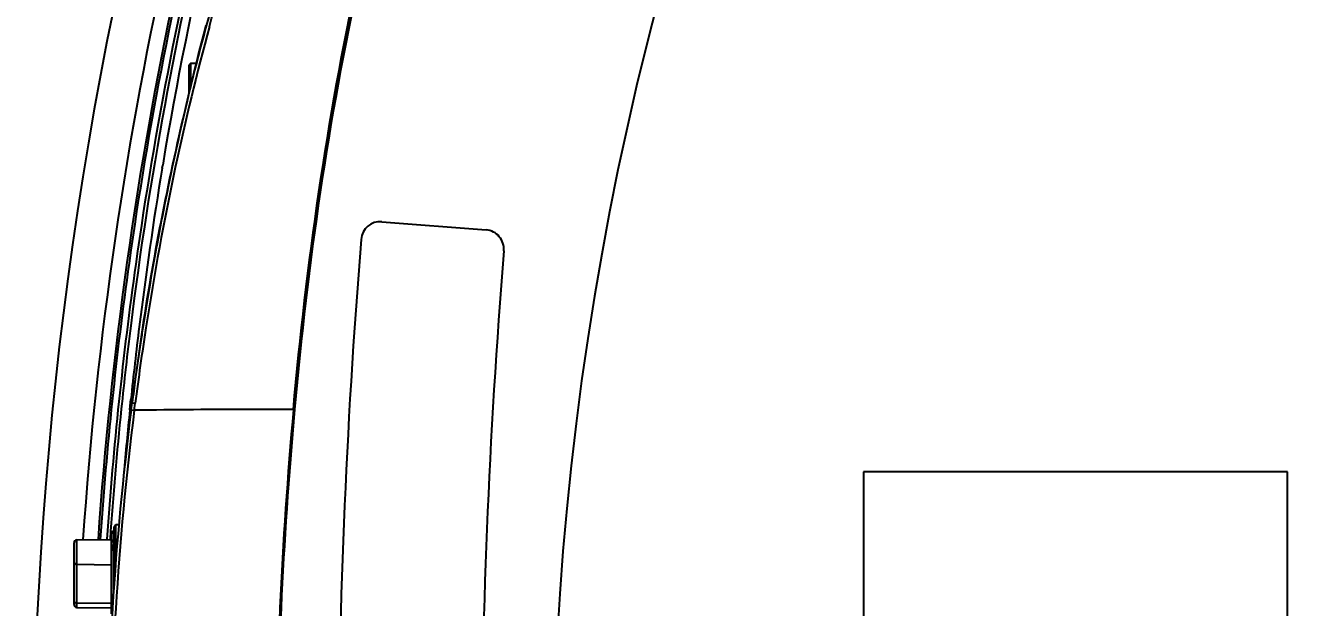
# Model space of a CAD drawing. Header units: millimetres. Extents: x 0 to 5940, y 0 to 4200.
# Drawn here: x 2153.2 to 2386, y 1520.8 to 1626.6 of the extents above; entities that cross this region are included whole.
import ezdxf

# ---------------------------------------------------------------- set-up
doc = ezdxf.new("R2010")
doc.units = ezdxf.units.MM
doc.header["$LTSCALE"] = 32.67
doc.header["$PDMODE"] = 3
doc.header["$PDSIZE"] = 8
doc.linetypes.add('PHANTOM', pattern=[0.8, 0.45, -0.05, 0.1, -0.05, 0.1, -0.05])
doc.layers.get('0').update_dxf_attribs({"linetype": 'CONTINUOUS'})
doc.layers.get('Defpoints').update_dxf_attribs({"linetype": 'CONTINUOUS'})
doc.layers.add('00_COMPONENTS', color=7, linetype='CONTINUOUS')
doc.layers.add('50_ALL_DETAILS', color=7, linetype='CONTINUOUS')
doc.styles.get("Standard").update_dxf_attribs({"font": 'simfang.ttf'})
doc.dimstyles.get("Standard").update_dxf_attribs({"dimtxt": 3, "dimasz": 3, "dimexe": 2.5, "dimexo": 0.5, "dimtad": 1, "dimdsep": 46, "dimtxsty": 'Standard', "dimblk": '_FILLED', "dimblk1": '_FILLED', "dimblk2": '_FILLED', "dimcen": 0.09, "dimclrt": 3, "dimazin": 2, "dimtol": 1, "dimtp": 0.01, "dimtm": 0.01, "dimtfac": 1, "dimtofl": 0, "dimtmove": 0, "dimatfit": 3, "dimldrblk": '_FILLED', "dimfxl": 1, "dimtolj": 1, "dimarcsym": 0})

# ---------------------------------------------------------------- blocks, each defined once
blk = doc.blocks.new('_FILLED')
at = {"color": 0, "linetype": 'ByBlock'}
blk.add_solid([(0, 0), (-1, 0.167), (-1, -0.167)], dxfattribs=at)
blk = doc.blocks.new('*D6')
at = {"color": 4, "lineweight": -2, "transparency": 16777216}
for p, q in [((2319.79, 1809.49), (2003.08, 1809.49)), ((2005.58, 1789.49), (2005.58, 1495.12)), ((2005.58, 1179.49), (2005.58, 1473.87)), ((2319.79, 1159.49), (2003.08, 1159.49))]:
    blk.add_line(p, q, dxfattribs=at)
at = {"layer": 'Defpoints', "color": 0, "transparency": 16777216}
for p in [(2320.29, 1809.49), (2005.58, 1159.49), (2320.29, 1159.49)]:
    blk.add_point(p, dxfattribs=at)
at = {"color": 4, "lineweight": -2, "transparency": 16777216, "xscale": 20, "yscale": 20, "zscale": 20}
for p, rotation in [((2005.58, 1809.49), 90), ((2005.58, 1159.49), 270)]:
    blk.add_blockref('_FILLED', p, dxfattribs=dict(at, rotation=rotation))
at = {"color": 3, "transparency": 16777216, "insert": (2005.58, 1484.49), "char_height": 20, "attachment_point": 5}
blk.add_mtext('\\A1;650.0', dxfattribs=at)

msp = doc.modelspace()

# ---------------------------------------------------------------- linework, layer by layer
at = {"color": 7}
msp.add_arc((2878.85997, 1484.49438), 724.4, 158.50232261, 190.2034555, dxfattribs=at)
at = {"color": 4}
msp.add_arc((2878.85997, 1484.49438), 716.9, 158.50232261, 176.11118572, dxfattribs=at)
at = {"layer": '00_COMPONENTS', "color": 7}
for p, q in [((2183.12104, 1619.6861), (2182.92104, 1619.48259)), ((2182.92104, 1614.58308), (2182.92104, 1619.48259)), ((2184.161, 1619.69518), (2183.12104, 1619.6861)), ((2183.12104, 1619.6861), (2183.12104, 1615.40761)), ((2178.00423, 1600.69614), (2178.08879, 1601.20495)), ((2178.00424, 1600.69614), (2178.09247, 1601.20434)), ((2217.89359, 1590.952), (2236.83464, 1589.45386)), ((2172.53536, 1558.0519), (2174.4712, 1571.74499)), ((2172.11933, 1556.76097), (2172.25545, 1558.07921)), ((2172.12968, 1556.7599), (2172.31099, 1558.62017)), ((2172.25545, 1558.07921), (2172.31202, 1558.62007)), ((2172.36802, 1556.73667), (2172.53533, 1558.05338)), ((2305.3691, 1545.49438), (2305.3691, 1423.49438)), ((2382.3691, 1545.49438), (2305.3691, 1545.49438)), ((2382.3691, 1423.49438), (2382.3691, 1545.49438)), ((2168.80104, 1519.66923), (2168.80104, 1534.26927)), ((2169.30104, 1534.66926), (2169.20104, 1534.66926)), ((2169.60099, 1535.81926), (2169.30104, 1535.50771)), ((2169.30104, 1525.5386), (2169.30104, 1535.50771)), ((2170.13392, 1535.82938), (2169.60099, 1535.81926)), ((2169.60099, 1529.44963), (2169.60099, 1535.81926)), ((2162.00104, 1521.34376), (2162.00104, 1532.59478)), ((2162.49232, 1533.09469), (2168.80104, 1533.20481)), ((2162.49231, 1520.84384), (2168.80104, 1520.73372))]:
    msp.add_line(p, q, dxfattribs=at)
at = {"layer": '00_COMPONENTS', "color": 4}
for p, q in [((2172.53533, 1558.05338), (2173.10706, 1557.97976)), ((2172.94035, 1556.6643), (2173.10706, 1557.97976)), ((2172.36802, 1556.73667), (2172.94035, 1556.6643)), ((2202.04535, 1556.82081), (2201.81037, 1556.84193)), ((2169.20104, 1524.13287), (2169.20104, 1534.66926)), ((2162.49231, 1520.84384), (2162.49232, 1533.09469)), ((2162.49231, 1528.6735), (2168.80104, 1528.59563)), ((2168.80104, 1521.52454), (2162.49231, 1521.6024))]:
    msp.add_line(p, q, dxfattribs=at)
at = {"layer": '00_COMPONENTS', "color": 7}
msp.add_lwpolyline([(2179.81564, 1600.90539), (2179.54935, 1599.64028), (2178.60342, 1595.02413), (2177.65715, 1590.19021), (2176.71498, 1585.1245), (2175.78565, 1579.83544), (2174.88106, 1574.35425), (2174.4712, 1571.74499)], dxfattribs=at)
for centre, radius, start, end in [((2878.85997, 1484.49438), 714.16205, 159.84641516, 176.09239732), ((2889.94497, 1481.98749), 723.29002, 160.0134473, 172.8483704), ((2818.8691, 1484.49438), 570, 154.8156635, 205.1843365), ((2885.52805, 1483.17802), 717.2173, 163.23438654, 170.52819185), ((2713.31922, 1487.8947), 545.33454, 165.2644771, 168.0399755), ((2879.5843, 1484.35831), 711.16038, 170.58473872, 172.93500152), ((2706.76085, 1489.32378), 538.62239, 168.0441217, 168.7828763), ((2701.70046, 1490.31121), 533.46657, 168.781177, 170.5713488), ((2217.61687, 1587.46419), 3.49877, 85.4638354, 175.3847996), ((3484.69371, 1484.49435), 1274.75268, 175.35411443, 184.64591648), ((2236.56055, 1585.96585), 3.49876, 355.3418966, 85.5068296), ((3484.56327, 1484.49435), 1248.62234, 175.35169802, 184.64824997), ((2696.54774, 1491.18425), 528.24045, 170.5732065, 171.2279711), ((2878.12203, 1484.24023), 711.27901, 172.90985676, 174.1350372), ((2879.00317, 1484.43236), 710.57456, 172.93516388, 174.00709907), ((2694.47263, 1491.5066), 526.14045, 171.2282025, 171.5342012), ((2692.20642, 1491.84105), 523.8497, 171.5338916, 172.2659482), ((2689.53508, 1492.20588), 521.15356, 172.2661705, 172.7398401), ((2746.42837, 1484.47861), 578.5901, 172.82580275, 179.99845133), ((2877.51256, 1484.30131), 710.66649, 174.13491477, 176.05258318), ((2878.4133, 1484.4946), 709.98142, 174.15795814, 175.09717205), ((2169.20104, 1534.26926), 0.4, 89.9999982, 179.9989227), ((2162.50104, 1532.59477), 0.5, 90.9999977, 179.9999977), ((2162.50104, 1521.34376), 0.5, 180.0049641, 268.9999975)]:
    msp.add_arc(centre, radius, start, end, dxfattribs=at)
at = {"layer": '00_COMPONENTS', "color": 4}
for centre, radius, start, end in [((2682.74401, 1493.21718), 513.75143, 164.9707325, 167.9144896), ((2681.40259, 1493.80158), 512.31747, 167.9469878, 171.2583311), ((2711.18823, 1489.09586), 542.47229, 171.2452091, 172.7048264), ((2747.89177, 1484.51792), 579.46026, 172.84776284, 180.0023352)]:
    msp.add_arc(centre, radius, start, end, dxfattribs=at)
at = {"layer": '00_COMPONENTS', "color": 7}
for points, knots in [([(2166.8127, 1533.17594), (2167.9621, 1549.98426), (2174.91729, 1616.97045), (2191.43858, 1682.95515), (2208.8287, 1730.34183)], [0, 0, 0, 0, 0.250244595, 1, 1, 1, 1]), ([(2168.02163, 1533.24944), (2169.17436, 1549.97034), (2176.14563, 1616.59198), (2192.60578, 1682.18619), (2209.74229, 1729.37017)], [0, 0, 0, 0, 0.25030722, 1, 1, 1, 1]), ([(2174.47119, 1571.74499), (2176.60821, 1585.57387), (2180.21145, 1603.93664), (2184.82935, 1622.04174), (2186.04856, 1626.5713)], [0, 0, 0, 0, 0.748938925, 1, 1, 1, 1]), ([(2168.80104, 1533.18974), (2168.80104, 1533.17747), (2168.8164, 1533.14641), (2168.84563, 1533.09356), (2168.88925, 1533.021), (2168.96515, 1532.89067), (2169.07477, 1532.68837), (2169.15798, 1532.51218), (2169.20104, 1532.41401)], [0, 0, 0, 0, 0.042129532, 0.113404719, 0.210813422, 0.331303755, 0.631960581, 1, 1, 1, 1]), ([(2168.80104, 1530.78975), (2168.80104, 1531.08993), (2168.90675, 1531.64856), (2169.09663, 1532.17597), (2169.20104, 1532.41401)], [0, 0, 0, 0, 0.535936668, 1, 1, 1, 1])]:
    msp.add_open_spline(points, degree=3, knots=knots, dxfattribs=at)
at = {"layer": '00_COMPONENTS', "color": 4}
for points, knots in [([(2186.04856, 1626.5713), (2188.12778, 1634.29588), (2197.65813, 1666.76059), (2210.15381, 1698.30945), (2220.75975, 1721.85685)], [0, 0, 0, 0, 0.236495933, 1, 1, 1, 1]), ([(2186.56622, 1626.43931), (2188.63664, 1634.15748), (2198.12839, 1666.60329), (2210.57084, 1698.14221), (2221.14637, 1721.68105)], [0, 0, 0, 0, 0.236446205, 1, 1, 1, 1]), ([(2201.82355, 1556.84088), (2204.18523, 1583.26447), (2211.86599, 1637.48924), (2227.73123, 1690.08657), (2238.24419, 1716.13571)], [0, 0, 0, 0, 0.485704345, 1, 1, 1, 1]), ([(2238.59434, 1715.99406), (2228.06544, 1689.97144), (2212.13652, 1637.42477), (2204.41931, 1583.23256), (2202.04541, 1556.82084)], [0, 0, 0, 0, 0.514231216, 1, 1, 1, 1]), ([(2201.81021, 1556.8409), (2199.34383, 1556.84386), (2189.72039, 1556.83714), (2180.09704, 1556.75859), (2172.94062, 1556.6644)], [0, 0, 0, 0, 0.2562893, 1, 1, 1, 1]), ([(2201.8355, 1556.83969), (2199.68674, 1532.81573), (2197.3822, 1484.51502), (2199.68062, 1436.21336), (2201.83546, 1412.14908)], [0, 0, 0, 0, 0.499578528, 1, 1, 1, 1]), ([(2202.04535, 1556.82085), (2199.88616, 1532.80399), (2197.58551, 1484.51502), (2199.88035, 1436.22516), (2202.0453, 1412.16798)], [0, 0, 0, 0, 0.499578721, 1, 1, 1, 1]), ([(2162.00104, 1529.027), (2162.00104, 1528.98068), (2162.0307, 1528.8813), (2162.14476, 1528.76672), (2162.30556, 1528.69222), (2162.4287, 1528.67428), (2162.49231, 1528.6735)], [0, 0, 0, 0, 0.209774302, 0.444809976, 0.711864945, 1, 1, 1, 1]), ([(2162.49231, 1521.6024), (2162.42872, 1521.60319), (2162.3056, 1521.62112), (2162.1448, 1521.69559), (2162.03072, 1521.81017), (2162.00104, 1521.90957), (2162.00104, 1521.9559)], [0, 0, 0, 0, 0.288063824, 0.555085559, 0.790170151, 1, 1, 1, 1])]:
    msp.add_open_spline(points, degree=3, knots=knots, dxfattribs=at)
at = {"layer": '50_ALL_DETAILS', "color": 6, "linetype": 'PHANTOM'}
msp.add_circle((2623.8691, 1484.49438), 497.55869, dxfattribs=at)

# ---------------------------------------------------------------- dimensions: what is measured, and where the dimension line sits
dim = msp.add_linear_dim(base=(2005.581, 1159.49438), p1=(2320.29037, 1809.49438), p2=(2320.29037, 1159.49438), angle=90, dimstyle='Standard', override={"dimtxt": 20, "dimasz": 20, "dimtad": 0, "dimtih": 1, "dimtoh": 1, "dimdec": 1, "dimzin": 0, "dimcen": 5.346, "dimclrd": 4, "dimclre": 4, "dimadec": 0, "dimazin": 0, "dimtol": 0, "dimtdec": 1, "dimtzin": 0})
dim.commit()
dim.dimension.update_dxf_attribs({"geometry": '*D6', "text_midpoint": (2005.581, 1484.49438)})

doc.saveas('drawing.dxf')
